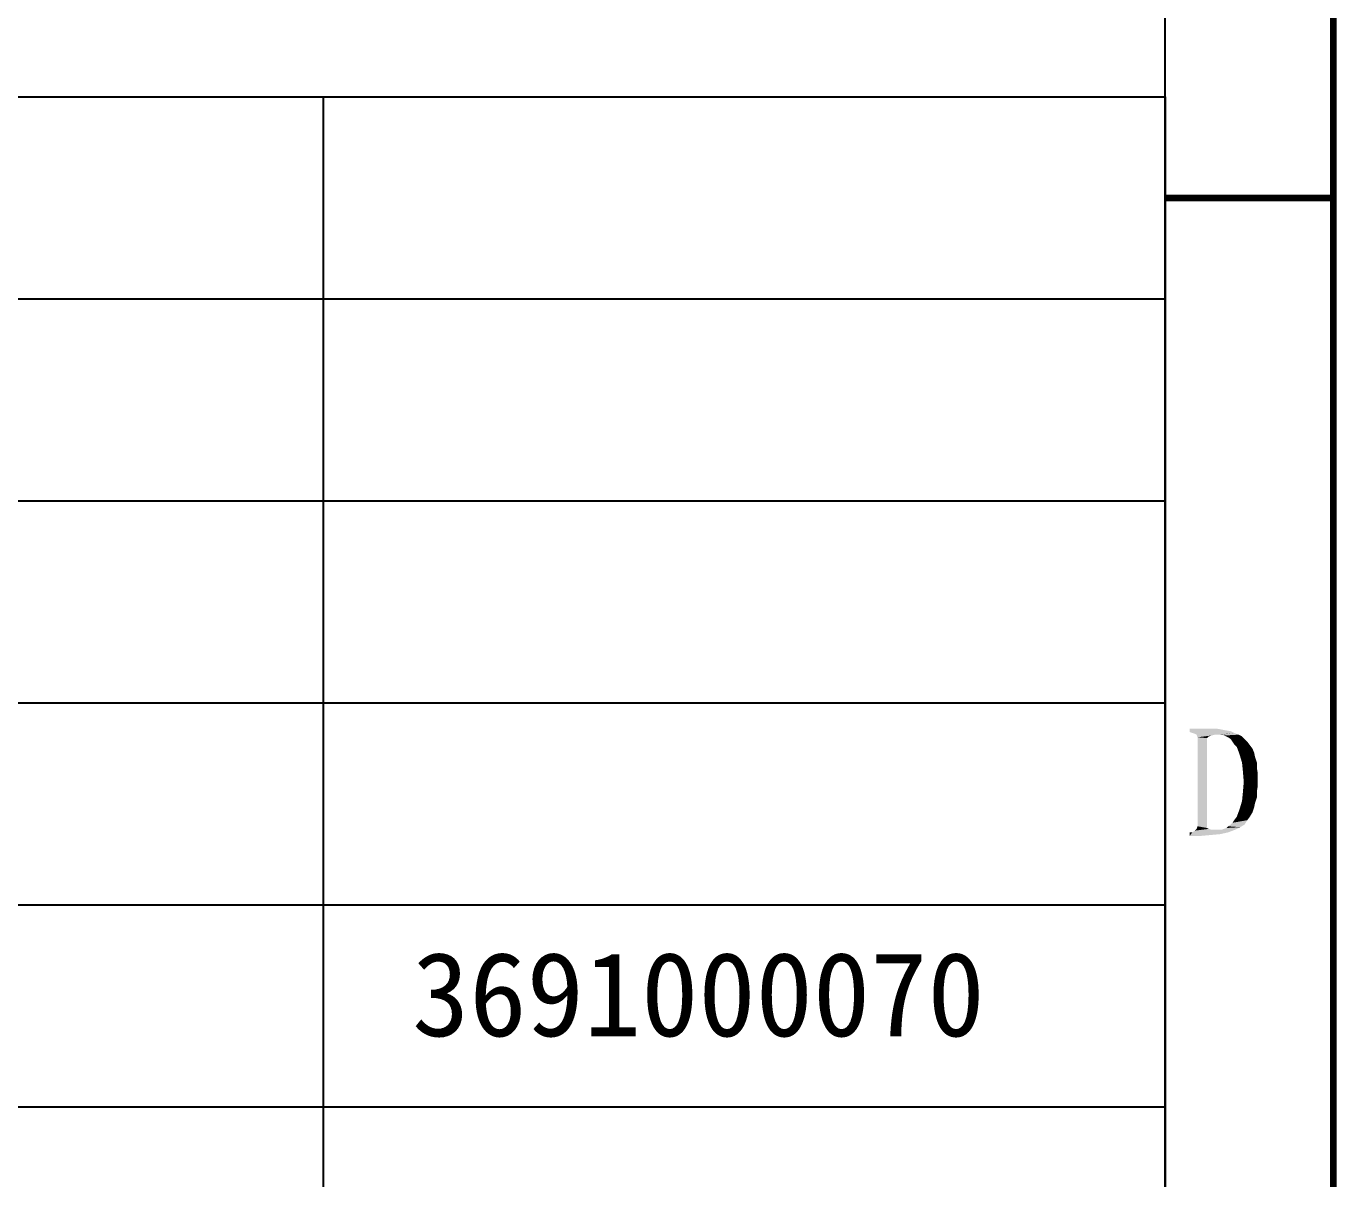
# Model space of a CAD drawing. Header units: millimetres. Extents: x 336 to 634, y 189 to 399.
# Drawn here: x 594.73 to 633.65, y 265.03 to 299.28 of the extents above; entities that cross this region are included whole.
import ezdxf

# ---------------------------------------------------------------- set-up
doc = ezdxf.new("R2010")
doc.units = ezdxf.units.MM

msp = doc.modelspace()

# ---------------------------------------------------------------- linework, layer by layer
at = {"color": 7, "linetype": 'Continuous'}
msp.add_line((628.54993, 194.17685), (628.54993, 394.17685), dxfattribs=at)
at = {"color": 2, "linetype": 'Continuous'}
for p, q in [((448.54988, 297.17577), (628.54988, 297.17577)), ((603.54988, 297.17577), (603.54988, 255.17577)), ((628.54988, 297.17577), (628.54988, 255.17577)), ((448.54988, 291.17577), (628.54988, 291.17577)), ((448.54988, 285.17577), (628.54988, 285.17577)), ((448.54988, 279.17577), (628.54988, 279.17577)), ((448.54988, 273.17577), (628.54988, 273.17577)), ((448.54988, 267.17577), (628.54988, 267.17577))]:
    msp.add_line(p, q, dxfattribs=at)
at = {"color": 3, "linetype": 'Continuous', "const_width": 0.2}
msp.add_lwpolyline([(633.54993, 189.17685), (633.54993, 399.17685)], dxfattribs=at)
at = {"color": 7, "linetype": 'Continuous', "const_width": 0.2}
msp.add_lwpolyline([(628.54993, 294.17685), (633.54993, 294.17685)], dxfattribs=at)
at = {"color": 3, "linetype": 'Continuous'}
for points in [[(630.05773, 278.41034), (630.21328, 278.38442), (629.27995, 278.30664)], [(630.05773, 278.41034), (629.27995, 278.30664), (629.27995, 278.41034)], [(630.21328, 278.38442), (630.34291, 278.35849), (629.27995, 278.30664)], [(630.34291, 278.35849), (630.49847, 278.33256), (629.27995, 278.30664)], [(629.35773, 278.28071), (629.27995, 278.30664), (630.49847, 278.33256)], [(629.35773, 278.28071), (630.49847, 278.33256), (630.60217, 278.28071)], [(630.60217, 278.28071), (629.4355, 278.25479), (629.35773, 278.28071)], [(629.48736, 278.22886), (629.4355, 278.25479), (630.60217, 278.28071)], [(630.0318, 278.22886), (629.48736, 278.22886), (630.60217, 278.28071)], [(630.0318, 278.22886), (629.51328, 278.15108), (629.48736, 278.22886)], [(630.0318, 278.22886), (629.9281, 278.20293), (629.51328, 278.15108)], [(629.9281, 278.20293), (629.85032, 278.17701), (629.51328, 278.15108)], [(629.51328, 278.15108), (629.85032, 278.17701), (629.79847, 278.12516)], [(629.79847, 278.12516), (629.51328, 275.50664), (629.51328, 278.15108)], [(629.51328, 275.50664), (629.79847, 278.12516), (629.79847, 275.45478)], [(630.16143, 278.22886), (630.0318, 278.22886), (630.60217, 278.28071)], [(630.23921, 278.22886), (630.16143, 278.22886), (630.60217, 278.28071)], [(630.23921, 278.22886), (630.60217, 278.28071), (630.7318, 278.22886)], [(630.7318, 278.22886), (630.29106, 278.20293), (630.23921, 278.22886)], [(630.36884, 278.17701), (630.29106, 278.20293), (630.7318, 278.22886)], [(630.36884, 278.17701), (630.7318, 278.22886), (630.8355, 278.17701)], [(630.8355, 278.17701), (630.42069, 278.15108), (630.36884, 278.17701)], [(630.49847, 278.09923), (630.42069, 278.15108), (630.8355, 278.17701)], [(630.49847, 278.09923), (630.8355, 278.17701), (630.91328, 278.09923)], [(630.91328, 278.09923), (630.55032, 278.02145), (630.49847, 278.09923)], [(630.55032, 278.02145), (630.91328, 278.09923), (630.99106, 278.02145)], [(630.99106, 278.02145), (630.60217, 277.94367), (630.55032, 278.02145)], [(630.60217, 277.94367), (630.99106, 278.02145), (631.06884, 277.91775)], [(631.06884, 277.91775), (630.67995, 277.8659), (630.60217, 277.94367)], [(630.67995, 277.8659), (631.06884, 277.91775), (631.14662, 277.81405)], [(631.14662, 277.81405), (630.75773, 277.65849), (630.67995, 277.8659)], [(631.14662, 277.81405), (631.19847, 277.68442), (630.75773, 277.65849)], [(630.75773, 277.65849), (631.19847, 277.68442), (631.22439, 277.55479)], [(631.22439, 277.55479), (630.8355, 277.39923), (630.75773, 277.65849)], [(630.8355, 277.39923), (631.22439, 277.55479), (631.27624, 277.39923)], [(631.27624, 277.39923), (630.86143, 277.13997), (630.8355, 277.39923)], [(631.27624, 277.39923), (631.27624, 277.24367), (630.86143, 277.13997)], [(630.86143, 277.13997), (631.27624, 277.24367), (631.30217, 277.08812)], [(631.30217, 277.08812), (630.88736, 276.82886), (630.86143, 277.13997)], [(631.30217, 276.69923), (630.86143, 276.51775), (630.88736, 276.82886)], [(631.30217, 277.08812), (631.30217, 276.90664), (630.88736, 276.82886)], [(630.88736, 276.82886), (631.30217, 276.90664), (631.30217, 276.69923)], [(631.27624, 276.36219), (630.8355, 276.25849), (630.86143, 276.51775)], [(630.8355, 276.25849), (631.27624, 276.36219), (631.22439, 276.20664)], [(631.30217, 276.69923), (631.27624, 276.54367), (630.86143, 276.51775)], [(630.86143, 276.51775), (631.27624, 276.54367), (631.27624, 276.36219)], [(631.14662, 275.92145), (630.67995, 275.79182), (630.75773, 275.99923)], [(631.22439, 276.20664), (630.75773, 275.99923), (630.8355, 276.25849)], [(631.22439, 276.20664), (631.19847, 276.07701), (630.75773, 275.99923)], [(630.75773, 275.99923), (631.19847, 276.07701), (631.14662, 275.92145)], [(630.49847, 275.55849), (630.55032, 275.61034), (630.99106, 275.68812)], [(630.49847, 275.55849), (630.99106, 275.68812), (630.91328, 275.55849)], [(630.99106, 275.68812), (630.55032, 275.61034), (630.60217, 275.68812)], [(631.06884, 275.79182), (630.60217, 275.68812), (630.67995, 275.79182)], [(630.60217, 275.68812), (631.06884, 275.79182), (630.99106, 275.68812)], [(630.67995, 275.79182), (631.14662, 275.92145), (631.06884, 275.79182)], [(630.42069, 275.32516), (630.18736, 275.2733), (629.27995, 275.22145)], [(629.35773, 275.32516), (630.42069, 275.32516), (629.27995, 275.22145)], [(629.35773, 275.32516), (629.27995, 275.22145), (629.27995, 275.32516)], [(630.18736, 275.2733), (629.90217, 275.24738), (629.27995, 275.22145)], [(629.27995, 275.22145), (629.90217, 275.24738), (629.61699, 275.22145)], [(629.35773, 275.32516), (629.4355, 275.37701), (630.6281, 275.40293)], [(629.35773, 275.32516), (630.6281, 275.40293), (630.42069, 275.32516)], [(629.85032, 275.42886), (629.9281, 275.40293), (629.4355, 275.37701)], [(629.85032, 275.42886), (629.4355, 275.37701), (629.48736, 275.42886)], [(630.23921, 275.40293), (630.6281, 275.40293), (629.4355, 275.37701)], [(630.16143, 275.40293), (630.23921, 275.40293), (629.4355, 275.37701)], [(630.0318, 275.40293), (630.16143, 275.40293), (629.4355, 275.37701)], [(629.9281, 275.40293), (630.0318, 275.40293), (629.4355, 275.37701)], [(629.79847, 275.45478), (629.48736, 275.42886), (629.51328, 275.50664)], [(629.48736, 275.42886), (629.79847, 275.45478), (629.85032, 275.42886)], [(630.23921, 275.40293), (630.29106, 275.42886), (630.78365, 275.48071)], [(630.23921, 275.40293), (630.78365, 275.48071), (630.6281, 275.40293)], [(630.29106, 275.42886), (630.36884, 275.45478), (630.78365, 275.48071)], [(630.78365, 275.48071), (630.36884, 275.45478), (630.42069, 275.50664)], [(630.91328, 275.55849), (630.42069, 275.50664), (630.49847, 275.55849)], [(630.42069, 275.50664), (630.91328, 275.55849), (630.78365, 275.48071)]]:
    msp.add_solid(points, dxfattribs=at)

# ---------------------------------------------------------------- texts
at = {"insert": (606.18664, 271.77021), "char_height": 2.5, "width": 22.3125, "attachment_point": 1}
msp.add_mtext('{\\fSimSun|b0|i0|c0|p2;3691000070}', dxfattribs=at)

doc.saveas('drawing.dxf')
